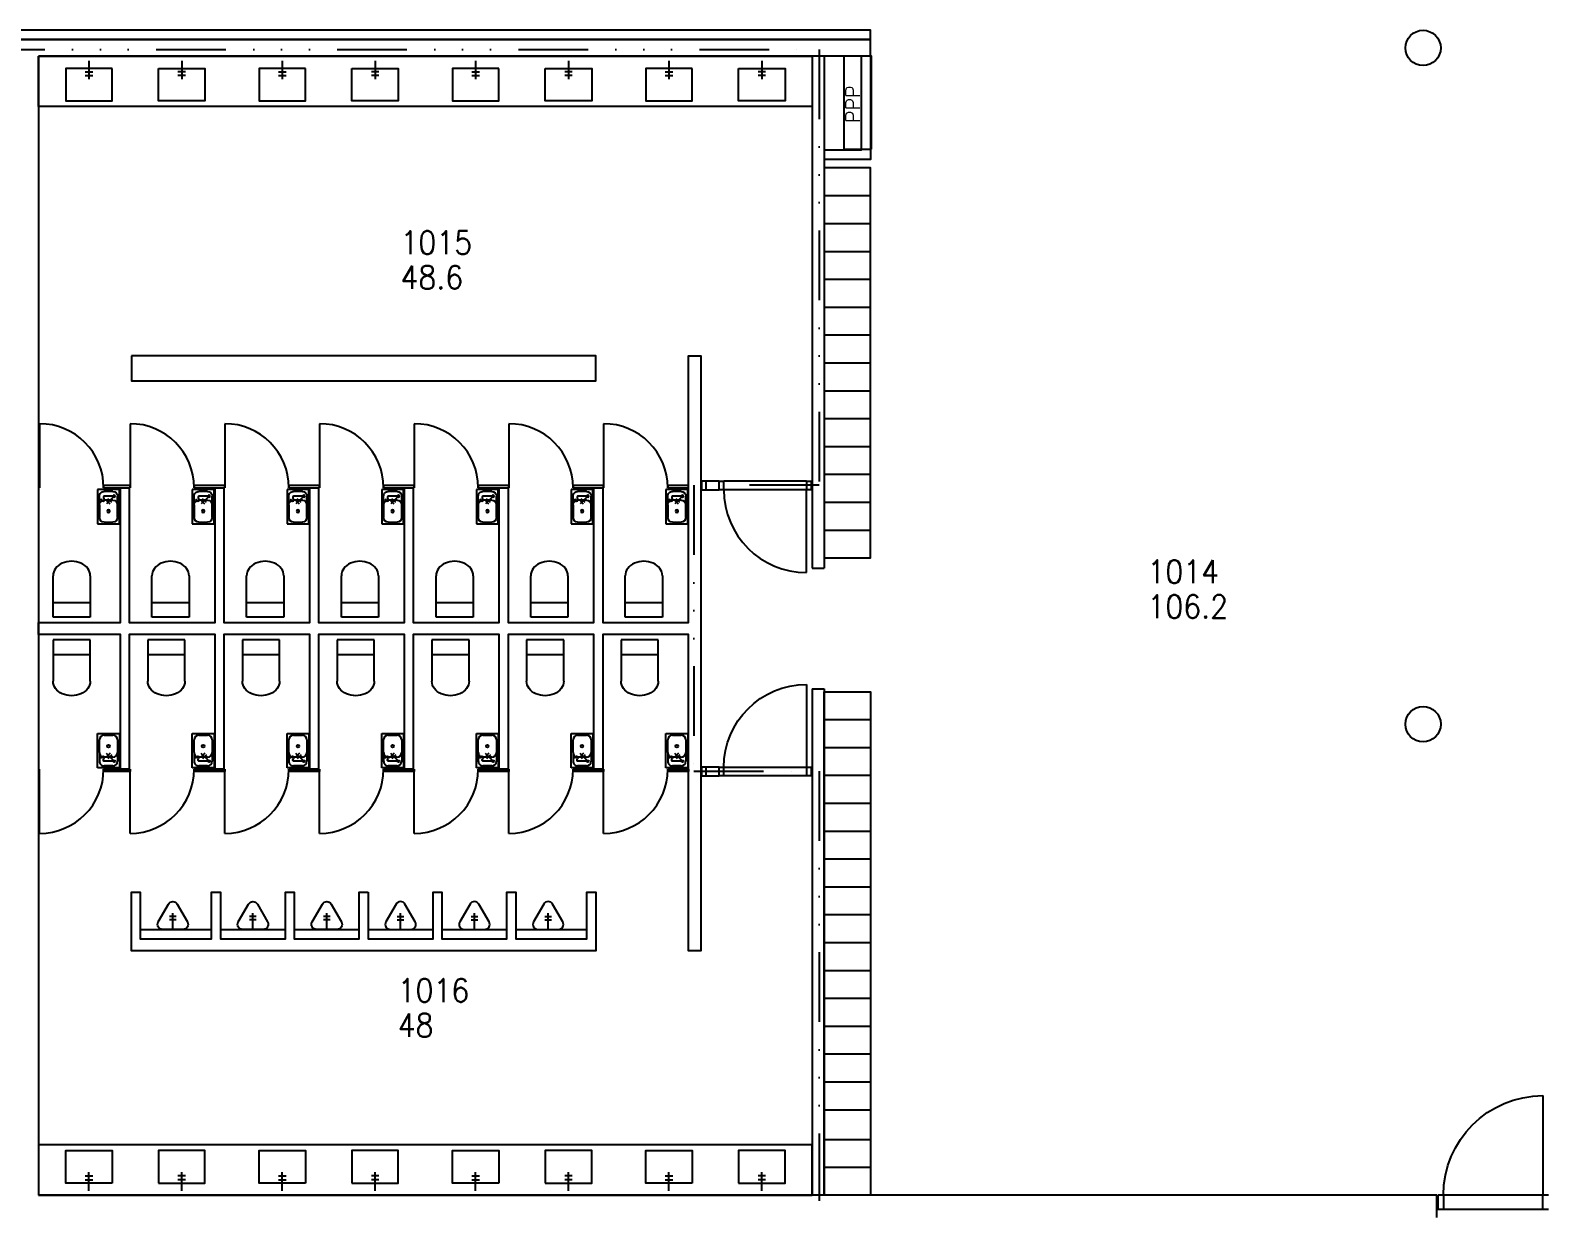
# Model space of a CAD drawing. Extents: x -405 to 153606, y -6935 to 69332.
# Drawn here: x 102000 to 118310, y 8961 to 21690 of the extents above; entities that cross this region are included whole.
import ezdxf
from ezdxf.enums import TextEntityAlignment as Align

# ---------------------------------------------------------------- set-up
doc = ezdxf.new("R2010")
doc.units = 0
doc.header["$LTSCALE"] = 100
doc.header["$MEASUREMENT"] = 0
doc.linetypes.add('PALOALUE', pattern=[13, 5, -2, 0, -2, 0, -2, 0, -2])
doc.layers.get('0').update_dxf_attribs({"linetype": 'CONTINUOUS'})
for name, color, linetype in [('ART1100T0', 7, 'CONTINUOUS'), ('ART1100T3', 7, 'CONTINUOUS'), ('ART1100TB', 7, 'CONTINUOUS'), ('M06001', 7, 'CONTINUOUS'), ('M06051', 3, 'CONTINUOUS'), ('m06080', 7, 'CONTINUOUS'), ('M06081', 8, 'CONTINUOUS'), ('PALOOS', 1, 'PALOALUE')]:
    doc.layers.add(name, color=color, linetype=linetype)
doc.styles.add('ROMANS', font='romans.shx')
doc.styles.get("Standard").update_dxf_attribs({"font": 'simplex.shx'})

# ---------------------------------------------------------------- blocks, each defined once
blk = doc.blocks.new('KRF010')
blk.add_line((0.05, 0.8999999999999999), (0.05, 0))
blk.add_arc((0.05, 0), 0.8999999999999999, 0, 90)
blk = doc.blocks.new('LVIVEP')
for p, q in [((0, 0), (0, 0.9999999999999998)), ((-0.2034188928078349, 0.796581107192165), (0.2034188928078349, 0.7965811071921649)), ((-0.2034188928078349, 0.5931622143843303), (0.2034188928078349, 0.5931622143843301))]:
    blk.add_line(p, q)
at = {"width": 0.7619496569690544, "flags": 1}
blk.add_attdef('LVIKAL', text='', height=0.2116, dxfattribs=at).set_placement((-0.3888597990620223, 0.030067451940911), (0.3788951886267966, 0.030067451940911), align=Align.FIT)
blk = doc.blocks.new('LVIIST')
for p, q in [((-0.5, 0.02), (-0.4999999999999979, 0.7611304644430888)), ((0.5000000000000021, 0.7611304644430888), (0.5, 0.02)), ((-0.5, 0.2829004283928308), (0.5, 0.2829004283928308)), ((0.5, 0.02), (-0.5, 0.02))]:
    blk.add_line(p, q)
blk.add_ellipse((2.128600572713635e-15, 0.7611304644430962), major_axis=(-0.5, 0), ratio=0.5177390711138077, start_param=3.141592653589793, end_param=6.283185307183906)
at = {"width": 0.7619496569690544, "flags": 1}
blk.add_attdef('LVIKAL', text='', height=0.2116, dxfattribs=at).set_placement((-0.3888597990620223, 0.050067451940911), (0.3788951886267966, 0.050067451940911), align=Align.FIT)
blk = doc.blocks.new('KKUPPI_P')
at = {"linetype": 'Continuous'}
for p, q in [((-380, -245), (-380, -10)), ((-380, -10), (-10, -10)), ((-360, -175), (-360, -80)), ((-310, -30), (-175, -30)), ((-175, -30), (-80, -30)), ((-125, -80), (-125, -175)), ((-30, -80), (-30, -175)), ((-10, -10), (-10, -245)), ((-10, -245), (-380, -245)), ((-175, -225), (-310, -225)), ((-175, -225), (-80, -225))]:
    blk.add_line(p, q, dxfattribs=at)
for p, q in [((-167.6693200591108, -110.2429131880635), (-125.2429131878889, -152.6693200592126)), ((-80.00000000008731, -65.00000000010186), (-163.426679371958, -148.4266793721326)), ((-150.6987573106599, -93.27235043956898), (-108.2723504394235, -135.6987573107181)), ((-80.00000000008731, -65.00000000010186), (-80.00000000008731, -167.3624648240802))]:
    blk.add_line(p, q)
for centre, radius in [((-242.5, -127.5), 14.14213562373095), ((-80, -65), 10)]:
    blk.add_circle(centre, radius, dxfattribs=at)
for centre, start, end in [((-310, -80), 90, 180), ((-175, -80), 0, 90), ((-80, -80), 0, 90), ((-310, -175), 180, 270), ((-175, -175), 270, 0), ((-80, -175), 270, 0)]:
    blk.add_arc(centre, 50, start, end, dxfattribs=at)
at = {"extrusion": (0, 0, -1)}
blk.add_ellipse((-118.6261020031379, -188.8567890799895), major_axis=(-13.32791366757587, 12.52355885813301), ratio=0.7999999999998078, start_param=-1.446156643988511, end_param=1.474954662963852, dxfattribs=at)
at = {"extrusion": (0, 0, -0.9999999999999999)}
for centre, major_axis, ratio, start_param, end_param in [((-124.7380195393052, -203.4699013004865), (-5.710686913054045, 5.366040436526131), 0.8000000000101848, 0.05063394997453541, 6.193978662102801), ((-99.66882620989054, -163.1112842495058), (-15.72207820661847, 14.7732328329993), 0.8000000000001293, 2.496992237025269, 4.616547316560829)]:
    blk.add_ellipse(centre, major_axis=major_axis, ratio=ratio, start_param=start_param, end_param=end_param, dxfattribs=at)
blk = doc.blocks.new('LVIPIS')
for p, q in [((0, 0), (0, 0.5899157071578465)), ((-0.12, 0.4699157071578473), (0.1200000000000001, 0.4699157071578455)), ((-0.12, 0.3499157071578463), (0.1200000000000001, 0.3499157071578463))]:
    blk.add_line(p, q)
blk.add_lwpolyline([(-0.1579666516954603, 0.9087979111209279), (-0.5246947186242323, 0.2736062666372163, 0.577350269189624), (-0.366728066928772, 0), (0.366728066928772, 0, 0.57735026918963), (0.5246947186242323, 0.2736062666372163), (0.1579666516954603, 0.9087979111209279, 0.5773502691896252)], format="xyb", close=True)
at = {"width": 0.7619496569690547, "flags": 1}
blk.add_attdef('LVIKAL', text='', height=0.2116, dxfattribs=at).set_placement((-0.3888597990620223, 0.03006745194091209), (0.3788951886267966, 0.03006745194091209), align=Align.FIT)
blk = doc.blocks.new('aioa_huone')
at = {"layer": 'ART1100T0', "width": 0.9}
blk.add_attdef('HNENUM', (56.14846431463957, 72.99212238937616), '', height=250, dxfattribs=at)
at = {"layer": 'ART1100T3', "width": 0.9}
blk.add_attdef('HNEALA', (56.14846431463957, -302.0078776106238), '', height=250, dxfattribs=at)

msp = doc.modelspace()

# ---------------------------------------------------------------- linework, layer by layer
at = {"layer": 'M06001'}
for p, q in [((111050.0000000063, 21589.99999999974), (98943.83548357911, 21589.99999999974)), ((111050.0000000063, 21409.99999999973), (111050.0000000063, 21589.99999999974)), ((102090.0000000063, 21409.99999999974), (102090.0000000063, 9150.000000000055)), ((111050.0000000063, 21409.99999999968), (102090.0000000063, 21409.99999999973)), ((110420.0000000063, 21409.99999999968), (110420.0000000063, 15899.99999999985)), ((110550.0000000063, 21409.99999999968), (110550.0000000063, 15899.99999999984)), ((103075.000067441, 16788.99999999985), (102789.9999325716, 16788.99999999986)), ((102789.9999325716, 16788.99999999986), (102789.9999325716, 16764.99997873012)), ((102789.9999325716, 16764.99997873012), (103075.000067441, 16764.99997873012)), ((103075.000067441, 16764.99997873012), (103075.000067441, 16788.99999999985)), ((104095.0000000063, 16789.00002126964), (103765.0000000063, 16789.00002126964)), ((103765.0000000063, 16789.00002126964), (103765.0000000063, 16764.9999999999)), ((103765.0000000063, 16764.9999999999), (104095.0000000063, 16764.9999999999)), ((104095.0000000063, 16764.9999999999), (104095.0000000063, 16789.00002126964)), ((105115.0000000063, 16789.00002126964), (104785.0000000063, 16789.00002126964)), ((104785.0000000063, 16789.00002126964), (104785.0000000063, 16764.9999999999)), ((104785.0000000063, 16764.9999999999), (105115.0000000063, 16764.9999999999)), ((105115.0000000063, 16764.9999999999), (105115.0000000063, 16789.00002126964)), ((106135.0000000063, 16789.00002126964), (105805.0000000063, 16789.00002126964)), ((105805.0000000063, 16789.00002126964), (105805.0000000063, 16764.9999999999)), ((105805.0000000063, 16764.9999999999), (106135.0000000063, 16764.9999999999)), ((106135.0000000063, 16764.9999999999), (106135.0000000063, 16789.00002126964)), ((107155.0000000063, 16789.00002126964), (106825.0000000063, 16789.00002126964)), ((106825.0000000063, 16789.00002126964), (106825.0000000063, 16764.9999999999)), ((106825.0000000063, 16764.9999999999), (107155.0000000063, 16764.9999999999)), ((107155.0000000063, 16764.9999999999), (107155.0000000063, 16789.00002126964)), ((108175.0000000063, 16789.0000212696), (107845.0000000063, 16789.0000212696)), ((107845.0000000063, 16789.0000212696), (107845.0000000063, 16764.99999999985)), ((107845.0000000063, 16764.99999999985), (108175.0000000063, 16764.99999999985)), ((108175.0000000063, 16764.99999999985), (108175.0000000063, 16789.0000212696)), ((109090.0000000063, 16789.00004395358), (108864.9999325715, 16789.00004395358)), ((108864.9999325715, 16789.00004395358), (108864.9999325715, 16765.00002268385)), ((108864.9999325715, 16765.00002268385), (109090.0000000063, 16765.00002268385)), ((109090.0000000063, 16765.00002268385), (109090.0000000063, 16789.00004395358)), ((110420.0000000063, 15899.99999999985), (110550.0000000063, 15899.99999999984)), ((110420.0000000063, 14599.99999999984), (110550.0000000063, 14599.99999999984)), ((110420.0000000063, 14599.99999999984), (110420.0000000063, 9149.999999999996)), ((110550.0000000063, 14599.99999999984), (110550.0000000063, 9150.000000000056)), ((102789.9999650668, 13734.99999999975), (103074.9999650668, 13734.99997873001)), ((102789.9999650668, 13710.99997873001), (102789.9999650668, 13734.99999999975)), ((103074.9999650668, 13710.99997873001), (102789.9999650668, 13710.99997873001)), ((103074.9999650668, 13734.99997873001), (103074.9999650668, 13710.99997873001)), ((103764.9999650668, 13734.99999999975), (104094.9999650668, 13734.99999999975)), ((103764.9999650668, 13710.99997873001), (103764.9999650668, 13734.99999999975)), ((104094.9999650668, 13710.99997873001), (103764.9999650668, 13710.99997873001)), ((104094.9999650668, 13734.99999999975), (104094.9999650668, 13710.99997873001)), ((104784.9999650668, 13734.99999999975), (105114.9999650668, 13734.99999999975)), ((104784.9999650668, 13710.99997873001), (104784.9999650668, 13734.99999999975)), ((105114.9999650668, 13710.99997873001), (104784.9999650668, 13710.99997873001)), ((105114.9999650668, 13734.99999999975), (105114.9999650668, 13710.99997873001)), ((105804.9999650668, 13734.99999999975), (106134.9999650668, 13734.99999999975)), ((105804.9999650668, 13710.99997873001), (105804.9999650668, 13734.99999999975)), ((106134.9999650668, 13710.99997873001), (105804.9999650668, 13710.99997873001)), ((106134.9999650668, 13734.99999999975), (106134.9999650668, 13710.99997873001)), ((106824.9999650668, 13734.99999999975), (107154.9999650668, 13734.99999999975)), ((106824.9999650668, 13710.99997873001), (106824.9999650668, 13734.99999999975)), ((107154.9999650668, 13710.99997873001), (106824.9999650668, 13710.99997873001)), ((107154.9999650668, 13734.99999999975), (107154.9999650668, 13710.99997873001)), ((107844.9999650668, 13734.99999999975), (108174.9999650668, 13734.99999999975)), ((107844.9999650668, 13710.99997873001), (107844.9999650668, 13734.99999999975)), ((108174.9999650668, 13710.99997873001), (107844.9999650668, 13710.99997873001)), ((108174.9999650668, 13734.99999999975), (108174.9999650668, 13710.99997873001)), ((108864.9999650668, 13734.99999999975), (109090.0000000063, 13734.99999999975)), ((108864.9999650668, 13710.99997873001), (108864.9999650668, 13734.99999999975)), ((109090.0000000063, 13710.99997873001), (108864.9999650668, 13710.99997873001)), ((109090.0000000063, 13734.99999999975), (109090.0000000063, 13710.99997873001)), ((103185.0000000063, 12009.99999999988), (103953.0000000063, 12009.99999999988)), ((104048.0000000063, 12009.99999999988), (104748.0000000063, 12009.99999999988)), ((104843.0000000063, 12009.99999999988), (105543.0000000063, 12009.99999999988)), ((105638.0000000063, 12009.99999999988), (106338.0000000063, 12009.99999999988)), ((106433.0000000063, 12009.99999999988), (107133.0000000063, 12009.99999999988)), ((107228.0000000063, 12009.99999999989), (107995.0000000063, 12009.99999999989)), ((117149.9999999913, 9150.000000000056), (102090.0000000063, 9150.000000000056)), ((117149.9999999913, 8909.999999999041), (117149.9999999913, 9150.000000000056))]:
    msp.add_line(p, q, dxfattribs=at)
for points in [[(111050.0000000063, 21409.99999999973), (111050.0000000063, 20299.99999999973), (110550.0000000063, 20299.99999999974)], [(110950.0000000063, 21409.99999999973), (110950.0000000063, 20399.99999999973), (110550.0000000063, 20399.99999999974)]]:
    msp.add_lwpolyline(points, dxfattribs=at)
for points in [[(102090.0000000063, 15314.9999999999), (102970.0000000063, 15314.9999999999), (102970.0000000063, 16764.99999999985), (103065.0000000063, 16764.99999999985), (103065.0000000063, 15314.99999999989), (103990.0000000063, 15314.9999999999), (103990.0000000063, 16764.9999999999), (104085.0000000063, 16764.9999999999), (104085.0000000063, 15314.99999999988), (105010.0000000063, 15314.9999999999), (105010.0000000063, 16765.0000212696), (105105.0000000063, 16764.9999999999), (105105.0000000063, 15314.99999999988), (106030.0000000063, 15314.9999999999), (106030.0000000063, 16765.00002126964), (106125.0000000063, 16764.9999999999), (106125.0000000063, 15314.99999999987), (107050.0000000063, 15314.9999999999), (107050.0000000063, 16764.9999999999), (107145.0000000063, 16764.9999999999), (107145.0000000063, 15314.99999999985), (108070.0000000063, 15314.9999999999), (108070.0000000063, 16765.00002126964), (108165.0000000063, 16764.9999999999), (108165.0000000063, 15314.99999999985), (109090.0000000063, 15314.99999999985), (109090.0000000063, 18184.99999999985), (109220.0000000063, 18184.99999999985), (109220.0000000063, 11779.99999999989), (109090.0000000063, 11779.99999999989), (109090.0000000063, 15184.99999999985), (108165.0000000063, 15184.9999999998), (108165.0000000063, 13734.99999999975), (108070.0000000063, 13734.99999999975), (108070.0000000063, 15184.99999999975), (107145.0000000063, 15184.9999999998), (107145.0000000063, 13734.99999999975), (107050.0000000063, 13734.99999999975), (107050.0000000063, 15184.99999999975), (106125.0000000063, 15184.99999999978), (106125.0000000063, 13734.99999999975), (106030.0000000063, 13734.99999999975), (106030.0000000063, 15184.99999999975), (105105.0000000063, 15184.99999999977), (105105.0000000063, 13734.99999999975), (105010.0000000063, 13734.99999999975), (105010.0000000063, 15184.99999999975), (104085.0000000063, 15184.99999999977), (104085.0000000063, 13734.99999999975), (103990.0000000063, 13734.99999999975), (103990.0000000063, 15184.99999999975), (103065.0000000063, 15184.99999999976), (103065.0000000063, 13734.99999999975), (102970.0000000063, 13734.99999999975), (102970.0000000063, 15184.99999999975), (102090.0000000063, 15184.99999999975)], [(103090.0000000063, 18184.99999999989), (103090.0000000063, 17914.99999999989), (108090.0000000063, 17914.99999999985), (108090.0000000063, 18184.99999999985)], [(105638.0000000063, 12409.99999999988), (105638.0000000063, 11909.99999999988), (106338.0000000063, 11909.99999999988), (106338.0000000063, 12409.99999999988), (106433.0000000063, 12409.99999999988), (106433.0000000063, 11909.99999999987), (107133.0000000063, 11909.99999999988), (107133.0000000063, 12409.99999999988), (107228.0000000063, 12409.99999999988), (107228.0000000063, 11909.99999999986), (107995.0000000063, 11909.99999999989), (107995.0000000063, 12409.99999999989), (108090.0000000063, 12409.99999999989), (108090.0000000063, 11779.99999999989), (103090.0000000063, 11779.99999999992), (103090.0000000063, 12409.99999999988), (103185.0000000063, 12409.99999999988), (103185.0000000063, 11909.99999999988), (103953.0000000063, 11909.99999999988), (103953.0000000063, 12409.99999999988), (104048.0000000063, 12409.99999999988), (104048.0000000063, 11909.99999999988), (104748.0000000063, 11909.99999999988), (104748.0000000063, 12409.99999999988), (104843.0000000063, 12409.99999999988), (104843.0000000063, 11909.99999999988), (105543.0000000063, 11909.99999999988), (105543.0000000063, 12409.99999999988)]]:
    msp.add_lwpolyline(points, close=True, dxfattribs=at)
for centre in [(117000.000000012, 21499.99999999974), (117000.000000012, 14219.99999999973)]:
    msp.add_circle(centre, 190, dxfattribs=at)
at = {"layer": 'M06051'}
for p, q in [((102100.0000000063, 17455.00004395367), (102100.0000000063, 16765.00004395367)), ((103075.000067441, 17455.00002268389), (103075.000067441, 16765.00002268389)), ((104095.000067441, 17455.00002268389), (104095.000067441, 16765.00002268389)), ((105115.000067441, 17455.00002268389), (105115.000067441, 16765.00002268389)), ((106135.000067441, 17455.00002268393), (106135.000067441, 16765.00002268393)), ((107155.000067441, 17455.00002268397), (107155.000067441, 16765.00002268397)), ((108175.0000000063, 17454.99999999994), (108175.0000000063, 16764.99999999994)), ((109280.0000000063, 16742.99999999976), (109280.0000000063, 16834.99999999985)), ((109420.0000000064, 16742.99999999976), (109420.0000000064, 16834.99999999976)), ((109420.0000000064, 16834.99999999976), (109469.5000000064, 16834.99999999976)), ((109469.5000000064, 16742.99999999976), (109469.5000000064, 16834.99999999976)), ((110360.5000000064, 16834.99999999976), (109469.5000000064, 16834.99999999976)), ((110360.5000000064, 16834.99999999976), (110360.5000000064, 16742.99999999976)), ((110360.5000000064, 16834.99999999976), (110410.0000000064, 16834.99999999976)), ((110410.0000000064, 16834.99999999976), (110410.0000000064, 16742.99999999976)), ((109469.5000000064, 16742.99999999976), (109420.0000000064, 16742.99999999976)), ((110360.5000000064, 16742.99999999976), (109469.5000000064, 16742.99999999976)), ((110410.0000000064, 16742.99999999976), (110360.5000000064, 16742.99999999976)), ((102100.0000325016, 13044.99997731577), (102100.0000325016, 13734.99997731576)), ((103075.0000325016, 13044.99997731577), (103075.0000325016, 13734.99997731576)), ((104095.0000325016, 13044.99997731577), (104095.0000325016, 13734.99997731576)), ((105115.0000325016, 13044.99997731577), (105115.0000325016, 13734.99997731576)), ((106135.0000325016, 13044.99997731577), (106135.0000325016, 13734.99997731576)), ((107155.0000325016, 13044.99997731573), (107155.0000325016, 13734.99997731572)), ((108175.0000325016, 13044.99997731577), (108175.0000325016, 13734.99997731576)), ((109280.0000000062, 13664.99999999984), (109280.0000000062, 13756.99999999993)), ((109420.0000000063, 13664.99999999984), (109420.0000000063, 13756.99999999984)), ((109420.0000000063, 13756.99999999984), (109469.5000000063, 13756.99999999984)), ((109469.5000000063, 13664.99999999984), (109469.5000000063, 13756.99999999984)), ((109469.5000000063, 13756.99999999984), (110360.5000000063, 13756.99999999984)), ((110360.5000000063, 13756.99999999984), (110360.5000000063, 13664.99999999984)), ((110360.5000000063, 13756.99999999984), (110410.0000000063, 13756.99999999984)), ((110410.0000000063, 13756.99999999984), (110410.0000000063, 13664.99999999984)), ((109469.5000000063, 13664.99999999984), (109420.0000000063, 13664.99999999984)), ((110360.5000000063, 13664.99999999984), (109469.5000000063, 13664.99999999984)), ((110410.0000000063, 13664.99999999984), (110360.5000000063, 13664.99999999984)), ((117159.9999999913, 9150.000000000055), (117159.9999999913, 9000.000000000055)), ((117219.4999999913, 9150.000000000055), (117159.9999999913, 9150.000000000055)), ((117219.4999999913, 9150.000000000055), (117219.4999999913, 9000.000000000055)), ((118290.4999999913, 9150.000000000055), (117219.4999999913, 9150.000000000055)), ((118349.9999999913, 9150.000000000055), (118290.4999999913, 9150.000000000055)), ((118290.4999999913, 9000.000000000055), (118290.4999999913, 9150.000000000055)), ((117159.9999999913, 9000.000000000055), (117219.4999999913, 9000.000000000055)), ((117219.4999999913, 9000.000000000055), (118290.4999999913, 9000.000000000055)), ((118290.4999999913, 9000.000000000055), (118349.9999999913, 9000.000000000055))]:
    msp.add_line(p, q, dxfattribs=at)
for points in [[(109230.0000000063, 16742.99999999976), (109420.0000000064, 16742.99999999976), (109420.0000000064, 16834.99999999985), (109230.0000000063, 16834.99999999985)], [(109230.0000000062, 13664.99999999984), (109420.0000000063, 13664.99999999984), (109420.0000000063, 13756.99999999993), (109230.0000000062, 13756.99999999993)]]:
    msp.add_lwpolyline(points, close=True, dxfattribs=at)
for centre, start, end in [((102100.0000000063, 16765.00004395367), 0, 90), ((103075.000067441, 16765.00002268389), 0, 90), ((104095.000067441, 16765.00002268389), 0, 90), ((105115.000067441, 16765.00002268389), 0, 90), ((106135.000067441, 16765.00002268393), 0, 90), ((107155.000067441, 16765.00002268397), 0, 90), ((108175.0000000063, 16764.99999999994), 0, 90), ((102100.0000325016, 13734.99997731576), 270, 0), ((103075.0000325016, 13734.99997731576), 270, 0), ((104095.0000325016, 13734.99997731576), 270, 0), ((105115.0000325016, 13734.99997731576), 270, 0), ((106135.0000325016, 13734.99997731576), 270, 0), ((107155.0000325016, 13734.99997731572), 270, 0), ((108175.0000325016, 13734.99997731576), 270, 0)]:
    msp.add_arc(centre, 690, start, end, dxfattribs=at)
at = {"layer": 'm06080'}
for p, q in [((110550.0000000063, 19909.99999999968), (111050.0000000063, 19909.99999999968)), ((110550.0000000063, 19609.99999999968), (111050.0000000063, 19609.99999999968)), ((110550.0000000063, 19309.99999999968), (111050.0000000063, 19309.99999999968)), ((110550.0000000063, 19009.99999999968), (111050.0000000063, 19009.99999999968)), ((110550.0000000063, 18709.99999999968), (111050.0000000063, 18709.99999999968)), ((110550.0000000063, 18409.99999999968), (111050.0000000063, 18409.99999999968)), ((110550.0000000063, 18109.99999999968), (111050.0000000063, 18109.99999999968)), ((110550.0000000063, 17809.99999999968), (111050.0000000063, 17809.99999999968)), ((110550.0000000063, 17509.99999999968), (111050.0000000063, 17509.99999999968)), ((110550.0000000063, 17209.99999999968), (111050.0000000063, 17209.99999999968)), ((110550.0000000063, 16909.99999999968), (111050.0000000063, 16909.99999999968)), ((110550.0000000063, 16609.99999999968), (111050.0000000063, 16609.99999999968)), ((110550.0000000063, 16309.99999999968), (111050.0000000063, 16309.99999999968)), ((110550.0000000063, 14270), (111050.0000000063, 14270)), ((110550.0000000063, 13970), (111050.0000000063, 13970)), ((110550.0000000063, 13670), (111050.0000000063, 13670)), ((110550.0000000063, 13370), (111050.0000000063, 13370)), ((110550.0000000063, 13070), (111050.0000000063, 13070)), ((110550.0000000063, 12770), (111050.0000000063, 12770)), ((110550.0000000063, 12470), (111050.0000000063, 12470)), ((110550.0000000063, 12170), (111050.0000000063, 12170)), ((110550.0000000063, 11870), (111050.0000000063, 11870)), ((110550.0000000063, 11570), (111050.0000000063, 11570)), ((110550.0000000063, 11270), (111050.0000000063, 11270)), ((110550.0000000063, 10970), (111050.0000000063, 10970)), ((110550.0000000063, 10670), (111050.0000000063, 10670)), ((110550.0000000063, 10370), (111050.0000000063, 10370)), ((110550.0000000063, 10070), (111050.0000000063, 10070)), ((110550.0000000063, 9750), (111050.0000000063, 9750)), ((110550.0000000063, 9450), (111050.0000000063, 9450))]:
    msp.add_line(p, q, dxfattribs=at)
for points in [[(98943.83548357913, 21589.99999999974), (111050.0000000063, 21589.99999999974), (111050.0000000063, 21689.99999999974), (98943.83548357913, 21689.99999999974)], [(110550.0000000063, 16009.99999999968), (111050.0000000063, 16009.99999999968), (111050.0000000063, 20209.99999999968), (110550.0000000063, 20209.99999999968)], [(110550.0000000063, 14570), (111050.0000000063, 14570), (111050.0000000063, 9150), (110550.0000000063, 9150)]]:
    msp.add_lwpolyline(points, close=True, dxfattribs=at)
at = {"layer": 'M06081'}
for points in [[(102090.0000000063, 21409.9999999996), (110420.0000000063, 21409.99999999965), (110420.0000000063, 20869.99999999964), (102090.0000000063, 20869.9999999996)], [(111060.0000000074, 20409.9999999998), (111060.0000000063, 21409.9999999998), (110760.0000000064, 21409.99999999948), (110760.0000000074, 20409.99999999949)], [(102881.2500000063, 21279.99999999975), (102381.2500000063, 21279.99999999975), (102381.2500000063, 20929.99999999975), (102881.2500000063, 20929.99999999975)], [(103381.2500000063, 21279.99999999975), (103881.2500000063, 21279.99999999975), (103881.2500000063, 20929.99999999975), (103381.2500000063, 20929.99999999975)], [(104963.7500000063, 21279.99999999975), (104463.7500000063, 21279.99999999975), (104463.7500000063, 20929.99999999975), (104963.7500000063, 20929.99999999975)], [(105463.7500000063, 21279.99999999975), (105963.7500000063, 21279.99999999975), (105963.7500000063, 20929.99999999975), (105463.7500000063, 20929.99999999975)], [(107046.2500000063, 21279.99999999975), (106546.2500000063, 21279.99999999975), (106546.2500000063, 20929.99999999975), (107046.2500000063, 20929.99999999975)], [(107546.2500000063, 21279.99999999975), (108046.2500000063, 21279.99999999975), (108046.2500000063, 20929.99999999975), (107546.2500000063, 20929.99999999975)], [(109128.7500000063, 21279.99999999975), (108628.7500000063, 21279.99999999975), (108628.7500000063, 20929.99999999975), (109128.7500000063, 20929.99999999975)], [(109628.7500000063, 21279.99999999975), (110128.7500000063, 21279.99999999975), (110128.7500000063, 20929.99999999975), (109628.7500000063, 20929.99999999975)], [(102090.0000000063, 9150.000000000055), (110420.0000000063, 9149.999999999996), (110420.0000000063, 9690.000000000005), (102090.0000000063, 9690.000000000055)], [(102881.2500000063, 9280.00000000005), (102381.2500000063, 9280.00000000005), (102381.2500000063, 9630.00000000005), (102881.2500000063, 9630.00000000005)], [(103381.2500000063, 9280.00000000005), (103881.2500000063, 9280.00000000005), (103881.2500000063, 9630.00000000005), (103381.2500000063, 9630.00000000005)], [(104963.7500000063, 9280.00000000005), (104463.7500000063, 9280.00000000005), (104463.7500000063, 9630.00000000005), (104963.7500000063, 9630.00000000005)], [(105463.7500000063, 9280.00000000005), (105963.7500000063, 9280.00000000005), (105963.7500000063, 9630.00000000005), (105463.7500000063, 9630.00000000005)], [(107046.2500000063, 9280.00000000005), (106546.2500000063, 9280.00000000005), (106546.2500000063, 9630.00000000005), (107046.2500000063, 9630.00000000005)], [(107546.2500000063, 9280.00000000005), (108046.2500000063, 9280.00000000005), (108046.2500000063, 9630.00000000005), (107546.2500000063, 9630.00000000005)], [(109128.7500000063, 9280.00000000005), (108628.7500000063, 9280.00000000005), (108628.7500000063, 9630.00000000005), (109128.7500000063, 9630.00000000005)], [(109628.7500000063, 9280.00000000005), (110128.7500000063, 9280.00000000005), (110128.7500000063, 9630.00000000005), (109628.7500000063, 9630.00000000005)]]:
    msp.add_lwpolyline(points, close=True, dxfattribs=at)
at = {"layer": 'PALOOS', "linetype": 'PALOALUE', "ltscale": 1.5}
msp.add_lwpolyline([(61440.00000000805, 21099.99999997392), (64349.90095233383, 21099.99999996661), (64349.90095233386, 21485.00000000013), (110495.0000000063, 21484.99999999641), (110495.0000000063, 16793.23808829234), (109145.0000000064, 16793.23808829235), (109145.0000000063, 13715.23808829243), (110495.0000000063, 13715.23808829242), (110495.0000000063, 9089.999999999996)], dxfattribs=at)

# ---------------------------------------------------------------- block references
at = {"layer": 'ART1100TB'}
for p, values in [((105931.0237077358, 19207.53904982121), {'HNENUM': '1015', 'HNEALA': '48.6'}), ((113975.3805123295, 15663.75400767673), {'HNENUM': '1014', 'HNEALA': '106.2'}), ((105900.5360090393, 11156.22162146331), {'HNENUM': '1016', 'HNEALA': '48'})]:
    msp.add_blockref('aioa_huone', p, dxfattribs=at).add_auto_attribs(values)
at = {"layer": 'M06051'}
for p, xscale, yscale in [((110410.0000000064, 16742.99999999976), -990, -990), ((110410.0000000063, 13756.99999999984), -990, 990), ((118349.9999999913, 9150.000000000055), -1190, 1190)]:
    msp.add_blockref('KRF010', p, dxfattribs=dict(at, xscale=xscale, yscale=yscale))
at = {"layer": 'M06081'}
for name, p, xscale, yscale, zscale, rotation in [('LVIVEP', (102631.2500000063, 21362.55494839132), -200, 200, 200, 179.9999999999375), ('LVIVEP', (103631.2500000063, 21362.55494839132), 200, 200, 200, 180.0000000000625), ('LVIVEP', (104713.7500000063, 21362.55494839132), -200, 200, 200, 179.9999999999375), ('LVIVEP', (105713.7500000063, 21362.55494839132), 200, 200, 200, 180.0000000000625), ('LVIVEP', (106796.2500000063, 21362.55494839132), -200, 200, 200, 179.9999999999375), ('LVIVEP', (107796.2500000063, 21362.55494839132), 200, 200, 200, 180.0000000000625), ('LVIVEP', (108878.7500000063, 21362.55494839132), -200, 200, 200, 179.9999999999375), ('LVIVEP', (109878.7500000063, 21362.55494839132), 200, 200, 200, 180.0000000000625), ('LVIIST', (102445.0000000063, 15361.31428796799), 400, 600, 400, 359.9999999999421), ('LVIIST', (103510.0000000063, 15361.31428796798), 400, 600, 400, 359.9999999999421), ('LVIIST', (104530.0000000063, 15361.31428796798), 400, 600, 400, 359.9999999999421), ('LVIIST', (105550.0000000063, 15361.31428796797), 400, 600, 400, 359.9999999999421), ('LVIIST', (106570.0000000063, 15361.31428796796), 400, 600, 400, 359.9999999999421), ('LVIIST', (107590.0000000063, 15361.31428796795), 400, 600, 400, 359.9999999999421), ('LVIIST', (108607.5000000063, 15361.31428796794), 400, 600, 400, 359.9999999999421), ('LVIIST', (102445.0000000063, 15138.68571203166), -400, 600, 400, 180.0000000000578), ('LVIIST', (103465.0000000063, 15138.68571203167), -400, 600, 400, 180.0000000000578), ('LVIIST', (104485.0000000063, 15138.68571203167), -400, 600, 400, 180.0000000000578), ('LVIIST', (105505.0000000063, 15138.68571203169), -400, 600, 400, 180.0000000000578), ('LVIIST', (106525.0000000063, 15138.68571203169), -400, 600, 400, 180.0000000000578), ('LVIIST', (107545.0000000063, 15138.6857120317), -400, 600, 400, 180.0000000000578), ('LVIIST', (108562.5000000063, 15138.68571203171), -400, 600, 400, 180.0000000000578), ('LVIVEP', (103631.2500000063, 9197.445051608469), -200, 200, 200, 359.9999999999375), ('LVIVEP', (105713.7500000063, 9197.445051608469), -200, 200, 200, 359.9999999999375), ('LVIVEP', (107796.2500000063, 9197.445051608469), -200, 200, 200, 359.9999999999375), ('LVIVEP', (109878.7500000063, 9197.445051608469), -200, 200, 200, 359.9999999999375)]:
    msp.add_blockref(name, p, dxfattribs=dict(at, xscale=xscale, yscale=yscale, zscale=zscale, rotation=rotation))
at = {"layer": 'M06081', "xscale": -1, "rotation": 270}
for p in [(102970.0000000063, 16755.80770958829), (103990.0000000063, 16755.80770958829), (105010.0000000063, 16755.80770958829), (106030.0000000063, 16755.80770958829), (107050.0000000063, 16755.80770958829), (108070.0000000063, 16755.80770958824), (109090.0000000063, 16755.80770958829)]:
    msp.add_blockref('KKUPPI_P', p, dxfattribs=at)
at = {"layer": 'M06081', "rotation": 270}
for p in [(102970.0000000063, 13740.55849999565), (103990.0000000063, 13740.55849999565), (105010.0000000063, 13740.55849999565), (106030.0000000063, 13740.55849999565), (107050.0000000063, 13740.55849999565), (108070.0000000063, 13740.5584999957), (109090.0000000063, 13740.55849999565)]:
    msp.add_blockref('KKUPPI_P', p, dxfattribs=at)
at = {"layer": 'M06081'}
for name, p, xscale, yscale, zscale in [('LVIPIS', (103535.0000000063, 12009.99999999988), -300, 300, 300), ('LVIPIS', (104398.0000000063, 12009.99999999988), -300, 300, 300), ('LVIPIS', (105193.0000000063, 12009.99999999988), -300, 300, 300), ('LVIPIS', (105988.0000000063, 12009.99999999988), 300, 300, 300), ('LVIPIS', (106783.0000000063, 12009.99999999988), 300, 300, 300), ('LVIPIS', (107577.5000000063, 12009.99999999988), 300, 300, 300), ('LVIVEP', (102631.2500000063, 9197.445051608469), 200, 200, 200), ('LVIVEP', (104713.7500000063, 9197.445051608469), 200, 200, 200), ('LVIVEP', (106796.2500000063, 9197.445051608469), 200, 200, 200), ('LVIVEP', (108878.7500000063, 9197.445051608469), 200, 200, 200)]:
    msp.add_blockref(name, p, dxfattribs=dict(at, xscale=xscale, yscale=yscale, zscale=zscale))

# ---------------------------------------------------------------- texts
at = {"layer": 'M06081', "style": 'ROMANS'}
msp.add_text('PPP', height=150, rotation=90.00000000006212, dxfattribs=at).set_placement((110932.3121228279, 20693.69730823486))

doc.saveas('drawing.dxf')
